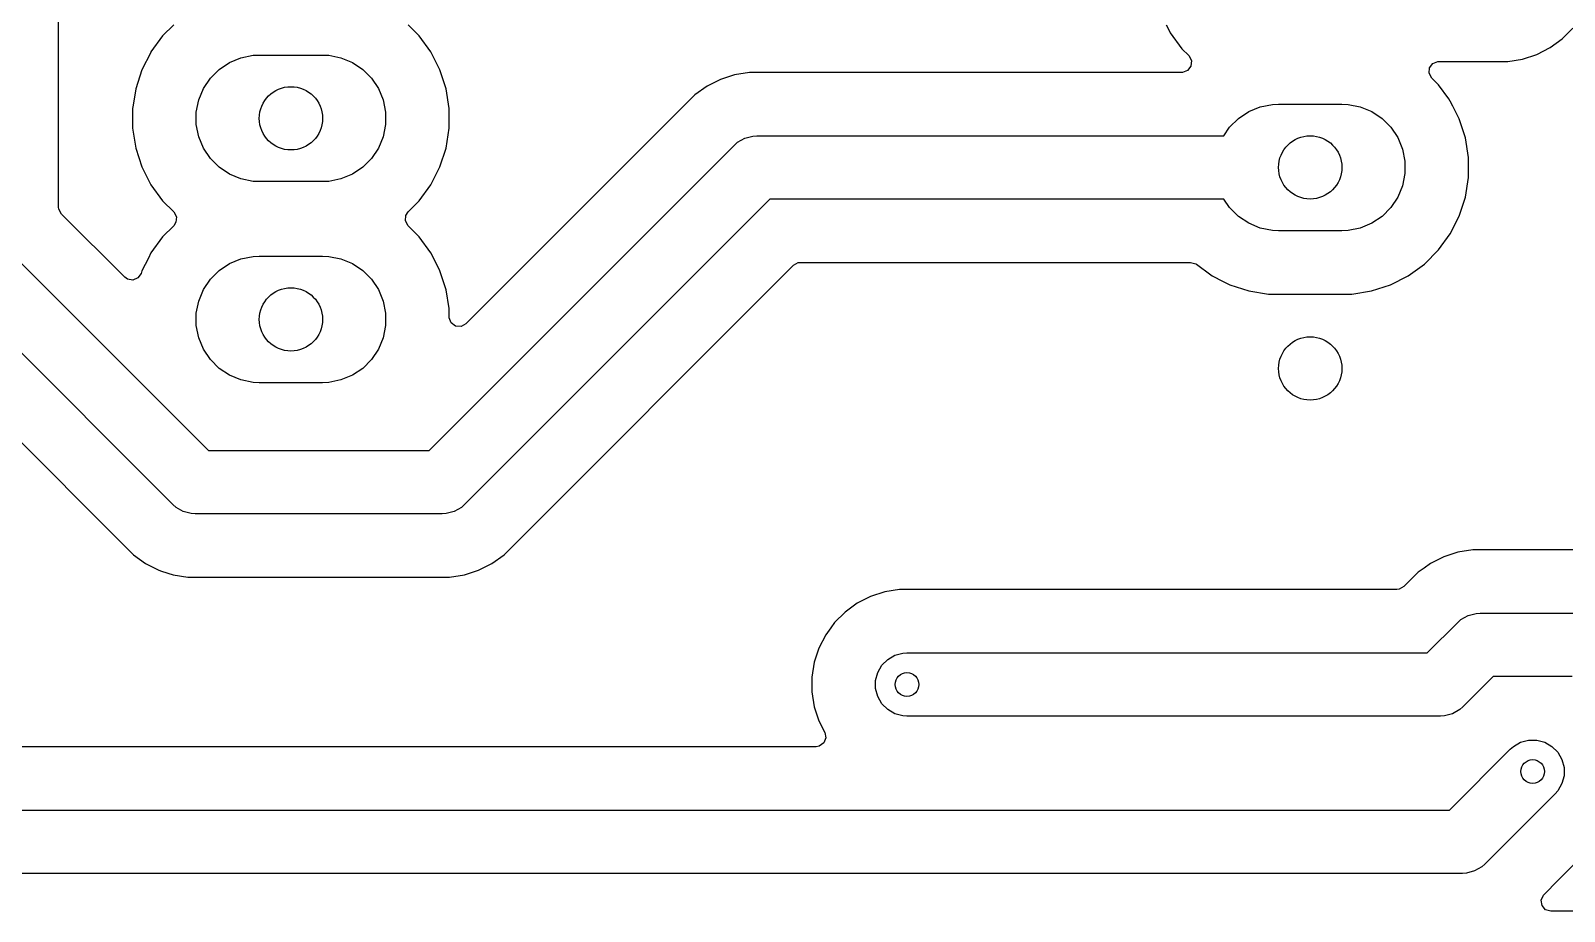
# Model space of a CAD drawing. Extents: x 44.5 to 133, y -119 to -55.5.
# Drawn here: x 74.71 to 94.09, y -83.6 to -72.47 of the extents above; entities that cross this region are included whole.
import ezdxf

# ---------------------------------------------------------------- set-up
doc = ezdxf.new("R2010")
doc.units = 0
doc.layers.add('BLACK', color=7, linetype='CONTINUOUS')

msp = doc.modelspace()

# ---------------------------------------------------------------- linework, layer by layer
at = {"layer": 'BLACK', "linetype": 'CONTINUOUS'}
for p, q in [((75.065, -74.701474), (75.065, -64.679672)), ((76.51887, -72.397681), (76.379205, -72.537345)), ((79.620794, -72.537345), (79.48113, -72.397681)), ((89.059584, -72.397681), (89.10419, -72.485225)), ((94.063773, -72.57569), (94.19739, -72.442073)), ((76.379201, -72.53735), (76.231133, -72.74115)), ((76.379205, -72.537345), (76.379201, -72.53735)), ((79.620798, -72.53735), (79.620794, -72.537345)), ((79.768867, -72.74115), (79.620798, -72.53735)), ((89.10419, -72.485225), (89.111132, -72.498848)), ((89.111132, -72.498848), (89.259201, -72.702649)), ((93.910899, -72.68676), (94.063773, -72.57569)), ((76.227714, -72.74786), (76.11676, -72.965616)), ((76.23113, -72.741155), (76.227714, -72.74786)), ((76.231131, -72.741152), (76.23113, -72.741155)), ((76.231133, -72.74115), (76.231131, -72.741152)), ((77.222883, -72.874463), (77.367772, -72.814448)), ((77.367772, -72.814448), (77.521586, -72.783852)), ((77.521586, -72.783852), (77.6, -72.78)), ((77.6, -72.78), (78.4, -72.78)), ((78.4, -72.78), (78.478414, -72.783852)), ((78.478414, -72.783852), (78.632228, -72.814448)), ((78.632228, -72.814448), (78.777117, -72.874463)), ((79.768868, -72.741152), (79.768867, -72.74115)), ((79.76887, -72.741155), (79.768868, -72.741152)), ((79.820416, -72.842319), (79.76887, -72.741155)), ((79.883239, -72.965616), (79.820416, -72.842319)), ((89.259201, -72.702649), (89.259205, -72.702654)), ((89.259205, -72.702654), (89.34437, -72.787819)), ((89.34437, -72.787819), (89.377855, -72.849142)), ((89.377855, -72.849142), (89.372871, -72.918834)), ((92.429001, -72.885233), (92.494465, -72.860816)), ((92.494465, -72.860816), (92.503311, -72.8605)), ((92.503311, -72.8605), (93.376186, -72.8605)), ((93.376186, -72.8605), (93.562818, -72.83094)), ((93.562818, -72.83094), (93.742532, -72.772547)), ((93.742532, -72.772547), (93.910899, -72.68676)), ((76.11676, -72.965616), (76.03891, -73.205214)), ((76.981592, -73.072485), (77.092485, -72.961592)), ((77.092485, -72.961592), (77.222883, -72.874463)), ((78.777117, -72.874463), (78.907515, -72.961592)), ((78.907515, -72.961592), (79.018408, -73.072485)), ((79.883239, -72.965618), (79.883239, -72.965616)), ((79.883241, -72.965621), (79.883239, -72.965618)), ((79.96109, -73.205215), (79.883241, -72.965621)), ((83.606785, -73.029059), (83.427065, -73.087454)), ((83.793413, -72.9995), (83.606785, -73.029059)), ((89.256689, -72.9995), (83.793413, -72.9995)), ((89.265535, -72.999184), (89.256689, -72.9995)), ((89.330999, -72.974767), (89.265535, -72.999184)), ((89.372871, -72.918834), (89.330999, -72.974767)), ((92.382145, -73.010858), (92.387129, -72.941166)), ((92.41563, -73.072181), (92.382145, -73.010858)), ((92.387129, -72.941166), (92.429001, -72.885233)), ((76.03891, -73.205214), (76.005977, -73.413143)), ((76.834448, -73.347772), (76.894463, -73.202883)), ((76.894463, -73.202883), (76.981592, -73.072485)), ((79.018408, -73.072485), (79.105537, -73.202883)), ((79.105537, -73.202883), (79.165552, -73.347772)), ((80.0005, -73.454038), (79.96109, -73.205215)), ((83.2587, -73.17324), (83.105823, -73.284312)), ((83.427065, -73.087454), (83.2587, -73.17324)), ((92.500794, -73.157345), (92.41563, -73.072181)), ((92.500798, -73.15735), (92.500794, -73.157345)), ((92.629952, -73.335117), (92.500798, -73.15735)), ((76.005977, -73.413143), (75.9995, -73.454038)), ((76.803852, -73.501586), (76.834448, -73.347772)), ((79.165552, -73.347772), (79.196148, -73.501586)), ((83.105823, -73.284312), (80.212181, -76.177954)), ((90.102883, -73.494463), (90.247772, -73.434448)), ((90.247772, -73.434448), (90.401586, -73.403852)), ((90.401586, -73.403852), (90.48, -73.4)), ((90.48, -73.4), (91.28, -73.4)), ((91.28, -73.4), (91.358414, -73.403852)), ((91.358414, -73.403852), (91.512228, -73.434448)), ((91.512228, -73.434448), (91.657117, -73.494463)), ((92.64887, -73.361155), (92.629952, -73.335117)), ((92.682094, -73.426361), (92.64887, -73.361155)), ((92.763239, -73.585616), (92.682094, -73.426361)), ((75.9995, -73.454038), (75.9995, -73.705962)), ((76.803852, -73.658414), (76.803852, -73.501586)), ((79.196148, -73.501586), (79.196148, -73.658414)), ((80.0005, -73.705962), (80.0005, -73.454038)), ((89.861592, -73.692485), (89.972485, -73.581592)), ((89.972485, -73.581592), (90.102883, -73.494463)), ((91.657117, -73.494463), (91.787515, -73.581592)), ((91.787515, -73.581592), (91.898408, -73.692485)), ((92.763239, -73.585618), (92.763239, -73.585616)), ((92.763241, -73.585621), (92.763239, -73.585618)), ((92.84109, -73.825215), (92.763241, -73.585621)), ((75.9995, -73.705962), (76.023394, -73.856819)), ((76.834448, -73.812228), (76.803852, -73.658414)), ((76.894463, -73.957117), (76.834448, -73.812228)), ((79.165552, -73.812228), (79.105537, -73.957117)), ((79.196148, -73.658414), (79.165552, -73.812228)), ((79.96109, -73.954785), (80.0005, -73.705962)), ((83.644395, -73.882659), (83.734826, -73.830448)), ((83.734826, -73.830448), (83.83569, -73.803422)), ((83.83569, -73.803422), (83.8879, -73.8)), ((83.8879, -73.8), (89.789753, -73.8)), ((89.789753, -73.8), (89.861592, -73.692485)), ((91.898408, -73.692485), (91.985537, -73.822883)), ((91.985537, -73.822883), (92.045552, -73.967772)), ((92.8805, -74.074038), (92.84109, -73.825215)), ((76.023394, -73.856819), (76.03891, -73.954785)), ((76.03891, -73.954785), (76.11676, -74.194383)), ((76.981592, -74.087515), (76.894463, -73.957117)), ((79.105537, -73.957117), (79.018408, -74.087515)), ((79.744814, -77.7774), (83.605057, -73.917157)), ((79.883241, -74.194379), (79.96109, -73.954785)), ((83.605057, -73.917157), (83.644395, -73.882659)), ((92.045552, -73.967772), (92.076148, -74.121586)), ((76.11676, -74.194383), (76.183803, -74.325961)), ((77.092485, -74.198408), (76.981592, -74.087515)), ((77.222883, -74.285537), (77.092485, -74.198408)), ((78.907515, -74.198408), (78.777117, -74.285537)), ((79.018408, -74.087515), (78.907515, -74.198408)), ((79.76887, -74.418845), (79.883241, -74.194379)), ((92.076148, -74.121586), (92.076148, -74.278414)), ((92.8805, -74.325962), (92.8805, -74.074038)), ((76.183803, -74.325961), (76.22746, -74.411643)), ((76.22746, -74.411643), (76.231132, -74.418848)), ((77.367772, -74.345552), (77.222883, -74.285537)), ((77.521586, -74.376148), (77.367772, -74.345552)), ((77.6, -74.38), (77.521586, -74.376148)), ((78.4, -74.38), (77.6, -74.38)), ((78.478414, -74.376148), (78.4, -74.38)), ((78.632228, -74.345552), (78.478414, -74.376148)), ((78.777117, -74.285537), (78.632228, -74.345552)), ((92.076148, -74.278414), (92.045552, -74.432228)), ((92.84109, -74.574785), (92.8805, -74.325962)), ((76.231132, -74.418848), (76.379201, -74.622649)), ((79.620793, -74.622656), (79.76887, -74.418845)), ((84.053586, -74.6), (80.193343, -78.460243)), ((89.789753, -74.6), (84.053586, -74.6)), ((89.861592, -74.707515), (89.789753, -74.6)), ((91.985537, -74.577117), (91.898408, -74.707515)), ((92.045552, -74.432228), (91.985537, -74.577117)), ((92.763241, -74.814379), (92.84109, -74.574785)), ((75.067834, -74.727832), (75.065, -74.701474)), ((75.101319, -74.789155), (75.067834, -74.727832)), ((75.900356, -75.588192), (75.101319, -74.789155)), ((76.379201, -74.622649), (76.379205, -74.622654)), ((76.379205, -74.622654), (76.51887, -74.762319)), ((76.51887, -74.762319), (76.552355, -74.823642)), ((79.452629, -74.806666), (79.48113, -74.762319)), ((79.48113, -74.762319), (79.550676, -74.692773)), ((79.550676, -74.692773), (79.620793, -74.622656)), ((89.972485, -74.818408), (89.861592, -74.707515)), ((91.898408, -74.707515), (91.787515, -74.818408)), ((76.51887, -74.937681), (76.379205, -75.077345)), ((76.547371, -74.893334), (76.51887, -74.937681)), ((76.552355, -74.823642), (76.547371, -74.893334)), ((79.447645, -74.876358), (79.452629, -74.806666)), ((79.48113, -74.937681), (79.447645, -74.876358)), ((79.620794, -75.077345), (79.48113, -74.937681)), ((90.102883, -74.905537), (89.972485, -74.818408)), ((90.247772, -74.965552), (90.102883, -74.905537)), ((90.401586, -74.996148), (90.247772, -74.965552)), ((90.48, -75), (90.401586, -74.996148)), ((91.358414, -74.996148), (91.28, -75)), ((91.512228, -74.965552), (91.358414, -74.996148)), ((91.657117, -74.905537), (91.512228, -74.965552)), ((91.787515, -74.818408), (91.657117, -74.905537)), ((92.64887, -75.038845), (92.763241, -74.814379)), ((74.2645, -75.084414), (76.957485, -77.7774)), ((76.379201, -75.07735), (76.231133, -75.28115)), ((76.379205, -75.077345), (76.379201, -75.07735)), ((79.620798, -75.07735), (79.620794, -75.077345)), ((79.768867, -75.28115), (79.620798, -75.07735)), ((91.28, -75), (90.48, -75)), ((92.500793, -75.242656), (92.64887, -75.038845)), ((76.198813, -75.344581), (76.11676, -75.505617)), ((76.23113, -75.281155), (76.198813, -75.344581)), ((76.231131, -75.281152), (76.23113, -75.281155)), ((76.231133, -75.28115), (76.231131, -75.281152)), ((77.222883, -75.414463), (77.367772, -75.354448)), ((77.367772, -75.354448), (77.521586, -75.323852)), ((77.521586, -75.323852), (77.6, -75.32)), ((77.6, -75.32), (78.4, -75.32)), ((78.4, -75.32), (78.478414, -75.323852)), ((78.478414, -75.323852), (78.632228, -75.354448)), ((78.632228, -75.354448), (78.777117, -75.414463)), ((79.768868, -75.281152), (79.768867, -75.28115)), ((79.76887, -75.281155), (79.768868, -75.281152)), ((79.805002, -75.352069), (79.76887, -75.281155)), ((79.883239, -75.505616), (79.805002, -75.352069)), ((92.322656, -75.420793), (92.500793, -75.242656)), ((76.508957, -78.460242), (73.581657, -75.532943)), ((76.105967, -75.538833), (76.066527, -75.596507)), ((76.11676, -75.505617), (76.105967, -75.538833)), ((76.981592, -75.612485), (77.092485, -75.501592)), ((77.092485, -75.501592), (77.222883, -75.414463)), ((78.777117, -75.414463), (78.907515, -75.501592)), ((78.907515, -75.501592), (79.018408, -75.612485)), ((79.883239, -75.505617), (79.883239, -75.505616)), ((79.883241, -75.505621), (79.883239, -75.505617)), ((79.96109, -75.745215), (79.883241, -75.505621)), ((80.692574, -79.09309), (84.348845, -75.436819)), ((84.348845, -75.436819), (84.410168, -75.403334)), ((84.410168, -75.403334), (84.436526, -75.4005)), ((84.436526, -75.4005), (89.369122, -75.4005)), ((89.369122, -75.4005), (89.436161, -75.420185)), ((89.436161, -75.420185), (89.442007, -75.424182)), ((89.442007, -75.424182), (89.625755, -75.557681)), ((89.625755, -75.557681), (89.641155, -75.56887)), ((89.641155, -75.56887), (89.780163, -75.639698)), ((91.894379, -75.683241), (92.118845, -75.56887)), ((92.118845, -75.56887), (92.322656, -75.420793)), ((75.933322, -75.611787), (75.900356, -75.588192)), ((76.002168, -75.623703), (75.933322, -75.611787)), ((76.066527, -75.596507), (76.002168, -75.623703)), ((76.834448, -75.887772), (76.894463, -75.742883)), ((76.894463, -75.742883), (76.981592, -75.612485)), ((79.018408, -75.612485), (79.105537, -75.742883)), ((79.105537, -75.742883), (79.165552, -75.887772)), ((79.998488, -75.981332), (79.96109, -75.745215)), ((89.780163, -75.639698), (89.865616, -75.683239)), ((89.865616, -75.683239), (89.865618, -75.683239)), ((89.865618, -75.683239), (89.865621, -75.683241)), ((89.865621, -75.683241), (90.105215, -75.76109)), ((90.105215, -75.76109), (90.354038, -75.8005)), ((91.405962, -75.8005), (91.654785, -75.76109)), ((91.654785, -75.76109), (91.894379, -75.683241)), ((76.803852, -76.041586), (76.834448, -75.887772)), ((79.165552, -75.887772), (79.196148, -76.041586)), ((90.354038, -75.8005), (90.354039, -75.8005)), ((90.354039, -75.8005), (91.405961, -75.8005)), ((91.405961, -75.8005), (91.405962, -75.8005)), ((72.94881, -76.032174), (76.009726, -79.09309)), ((76.803852, -76.198414), (76.803852, -76.041586)), ((79.196148, -76.041586), (79.196148, -76.198414)), ((80.0005, -75.994038), (79.998488, -75.981332)), ((80.0005, -76.090273), (80.0005, -75.994038)), ((80.000816, -76.099119), (80.0005, -76.090273)), ((80.025233, -76.164583), (80.000816, -76.099119)), ((76.834448, -76.352228), (76.803852, -76.198414)), ((76.894463, -76.497117), (76.834448, -76.352228)), ((79.165552, -76.352228), (79.105537, -76.497117)), ((79.196148, -76.198414), (79.165552, -76.352228)), ((80.081166, -76.206455), (80.025233, -76.164583)), ((80.150858, -76.211439), (80.081166, -76.206455)), ((80.212181, -76.177954), (80.150858, -76.211439)), ((76.981592, -76.627515), (76.894463, -76.497117)), ((79.105537, -76.497117), (79.018408, -76.627515)), ((77.092485, -76.738408), (76.981592, -76.627515)), ((77.222883, -76.825537), (77.092485, -76.738408)), ((78.907515, -76.738408), (78.777117, -76.825537)), ((79.018408, -76.627515), (78.907515, -76.738408)), ((77.367772, -76.885552), (77.222883, -76.825537)), ((77.521586, -76.916148), (77.367772, -76.885552)), ((77.6, -76.92), (77.521586, -76.916148)), ((78.4, -76.92), (77.6, -76.92)), ((78.478414, -76.916148), (78.4, -76.92)), ((78.632228, -76.885552), (78.478414, -76.916148)), ((78.777117, -76.825537), (78.632228, -76.885552)), ((76.957485, -77.7774), (79.744814, -77.7774)), ((76.548295, -78.494741), (76.508957, -78.460242)), ((80.193343, -78.460243), (80.154005, -78.494741)), ((76.638727, -78.546952), (76.548295, -78.494741)), ((76.73959, -78.573978), (76.638727, -78.546952)), ((76.7918, -78.5774), (76.73959, -78.573978)), ((79.9105, -78.5774), (76.7918, -78.5774)), ((79.96271, -78.573978), (79.9105, -78.5774)), ((80.063574, -78.546952), (79.96271, -78.573978)), ((80.154005, -78.494741), (80.063574, -78.546952)), ((92.746181, -79.059559), (92.566463, -79.117954)), ((92.932814, -79.03), (92.746181, -79.059559)), ((92.932819, -79.03), (92.932814, -79.03)), ((93.121782, -79.03), (92.932819, -79.03)), ((94.448781, -79.03), (93.121782, -79.03)), ((76.009726, -79.09309), (76.162017, -79.203736)), ((76.162017, -79.203736), (76.16202, -79.203739)), ((76.16202, -79.203739), (76.16202, -79.203738)), ((76.16202, -79.203738), (76.162023, -79.20374)), ((76.162023, -79.20374), (76.162601, -79.20416)), ((76.162601, -79.20416), (76.162603, -79.204161)), ((76.162603, -79.204161), (76.330963, -79.289945)), ((80.371332, -79.289947), (80.539699, -79.20416)), ((80.539699, -79.20416), (80.692574, -79.09309)), ((92.319167, -79.261089), (92.245227, -79.31481)), ((92.3981, -79.20374), (92.319167, -79.261089)), ((92.566463, -79.117954), (92.3981, -79.20374)), ((76.330963, -79.289945), (76.330965, -79.289945)), ((76.330965, -79.289945), (76.330968, -79.289947)), ((76.330968, -79.289947), (76.363447, -79.3005)), ((76.363447, -79.3005), (76.510681, -79.34834)), ((76.510681, -79.34834), (76.697314, -79.3779)), ((76.697314, -79.3779), (76.697319, -79.3779)), ((76.697319, -79.3779), (80.004986, -79.3779)), ((80.004986, -79.3779), (80.191618, -79.34834)), ((80.191618, -79.34834), (80.371332, -79.289947)), ((92.245224, -79.314812), (92.064256, -79.495781)), ((92.245225, -79.314812), (92.245224, -79.314812)), ((92.245227, -79.31481), (92.245225, -79.314812)), ((85.323663, -79.620054), (85.1553, -79.70584)), ((85.503381, -79.561659), (85.323663, -79.620054)), ((85.690014, -79.5321), (85.503381, -79.561659)), ((91.976575, -79.5321), (85.690014, -79.5321)), ((92.002933, -79.529266), (91.976575, -79.5321)), ((92.064256, -79.495781), (92.002933, -79.529266)), ((85.002424, -79.816912), (84.868812, -79.950524)), ((85.002425, -79.816912), (85.002424, -79.816912)), ((85.002427, -79.81691), (85.002425, -79.816912)), ((85.136279, -79.71966), (85.002427, -79.81691)), ((85.1553, -79.70584), (85.136279, -79.71966)), ((92.874226, -79.860948), (92.97509, -79.833922)), ((92.97509, -79.833922), (93.0273, -79.8305)), ((93.0273, -79.8305), (94.3543, -79.8305)), ((84.82111, -80.016179), (84.75774, -80.1034)), ((84.86881, -79.950527), (84.82111, -80.016179)), ((84.868812, -79.950525), (84.86881, -79.950527)), ((84.868812, -79.950524), (84.868812, -79.950525)), ((92.359514, -80.3326), (92.744458, -79.947657)), ((92.744458, -79.947657), (92.783795, -79.913159)), ((92.783795, -79.913159), (92.874226, -79.860948)), ((84.75774, -80.1034), (84.671954, -80.271763)), ((84.671954, -80.271763), (84.613559, -80.451481)), ((85.467159, -80.489095), (85.540995, -80.415259)), ((85.540995, -80.415259), (85.631427, -80.363048)), ((85.631427, -80.363048), (85.73229, -80.336022)), ((85.73229, -80.336022), (85.7845, -80.3326)), ((85.7845, -80.3326), (92.359514, -80.3326)), ((84.613559, -80.451481), (84.584, -80.638113)), ((85.387922, -80.68039), (85.414948, -80.579527)), ((85.414948, -80.579527), (85.467159, -80.489095)), ((84.584, -80.638113), (84.584, -80.827086)), ((85.387922, -80.78481), (85.387922, -80.68039)), ((85.414948, -80.885673), (85.387922, -80.78481)), ((93.192985, -80.6305), (92.808043, -81.015443)), ((94.188614, -80.6305), (93.192985, -80.6305)), ((84.584, -80.827086), (84.613559, -81.013718)), ((85.467159, -80.976105), (85.414948, -80.885673)), ((85.540995, -81.049941), (85.467159, -80.976105)), ((84.613559, -81.013718), (84.671954, -81.193436)), ((84.671954, -81.193436), (84.745616, -81.338005)), ((85.631427, -81.102152), (85.540995, -81.049941)), ((85.73229, -81.129178), (85.631427, -81.102152)), ((85.7845, -81.1326), (85.73229, -81.129178)), ((92.5252, -81.1326), (85.7845, -81.1326)), ((92.57741, -81.129178), (92.5252, -81.1326)), ((92.678274, -81.102152), (92.57741, -81.129178)), ((92.768705, -81.049941), (92.678274, -81.102152)), ((92.808043, -81.015443), (92.768705, -81.049941)), ((84.745616, -81.338005), (84.758512, -81.406675)), ((84.635131, -81.5183), (62.293426, -81.5183)), ((84.675129, -81.511672), (84.635131, -81.5183)), ((84.732235, -81.471415), (84.675129, -81.511672)), ((84.758512, -81.406675), (84.732235, -81.471415)), ((92.638514, -82.3188), (93.407957, -81.549357)), ((93.407957, -81.549357), (93.447295, -81.514859)), ((93.447295, -81.514859), (93.537726, -81.462648)), ((93.537726, -81.462648), (93.63859, -81.435622)), ((93.63859, -81.435622), (93.74301, -81.435622)), ((93.74301, -81.435622), (93.843874, -81.462648)), ((93.843874, -81.462648), (93.934305, -81.514859)), ((93.934305, -81.514859), (94.008141, -81.588695)), ((94.008141, -81.588695), (94.060352, -81.679126)), ((94.060352, -81.679126), (94.087378, -81.77999)), ((94.087378, -81.77999), (94.087378, -81.88441)), ((94.087378, -81.88441), (94.060352, -81.985274)), ((93.973643, -82.115043), (93.087043, -83.001643)), ((94.008141, -82.075705), (93.973643, -82.115043)), ((94.060352, -81.985274), (94.008141, -82.075705)), ((53.2812, -82.3188), (92.638514, -82.3188)), ((94.015107, -83.205657), (94.60649, -82.614273)), ((92.8042, -83.1188), (53.446886, -83.1188)), ((92.85641, -83.115378), (92.8042, -83.1188)), ((92.957274, -83.088352), (92.85641, -83.115378)), ((93.047705, -83.036141), (92.957274, -83.088352)), ((93.087043, -83.001643), (93.047705, -83.036141)), ((93.834345, -83.386419), (94.015107, -83.205657)), ((93.799288, -83.456453), (93.828313, -83.392897)), ((93.809232, -83.525611), (93.799288, -83.456453)), ((93.854987, -83.578415), (93.809232, -83.525611)), ((93.828313, -83.392897), (93.834345, -83.386419)), ((93.922026, -83.5981), (93.854987, -83.578415)), ((98.920174, -83.5981), (93.922026, -83.5981))]:
    msp.add_line(p, q, dxfattribs=at)
at = {"layer": 'BLACK'}
for centre, radius in [((78, -73.58), 0.4), ((90.88, -74.2), 0.4), ((78, -76.12), 0.4), ((90.88, -76.74), 0.4), ((85.7845, -80.7326), 0.15), ((93.6908, -81.8322), 0.15)]:
    msp.add_circle(centre, radius, dxfattribs=at)
at = {"layer": 'WHITE'}
for centre, radius in [((78, -73.58), 0.4), ((90.88, -74.2), 0.4), ((78, -76.12), 0.4), ((90.88, -76.74), 0.4), ((85.7845, -80.7326), 0.15), ((93.6908, -81.8322), 0.15)]:
    msp.add_circle(centre, radius, dxfattribs=at)

doc.saveas('drawing.dxf')
